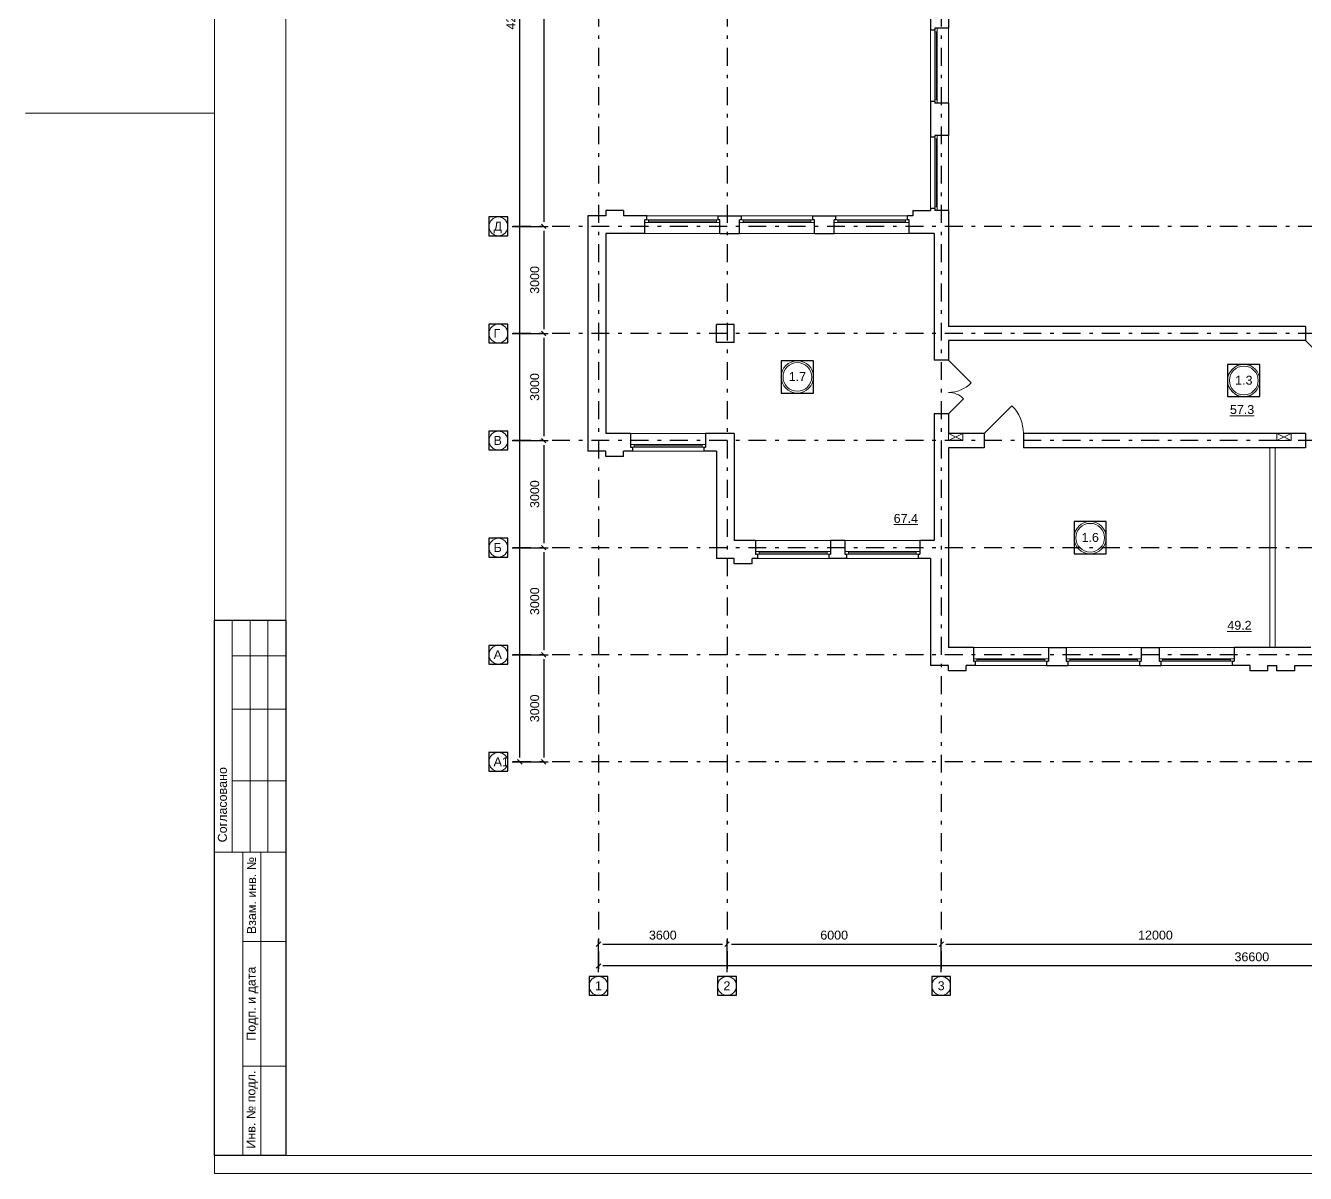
# Model space of a CAD drawing. Header units: metres. Extents: x -5.3 to 89.4, y -5.3 to 64.7.
# Drawn here: x -5.29 to 30.56, y 0 to 32.15 of the extents above; entities that cross this region are included whole.
import ezdxf
from ezdxf.enums import TextEntityAlignment as Align

# ---------------------------------------------------------------- set-up
doc = ezdxf.new("R2010")
doc.units = ezdxf.units.M
doc.header["$MEASUREMENT"] = 0
doc.linetypes.add('( Dashdot )', pattern=[1.001, 0.5, -0.25, 0.001, -0.25])
doc.layers.get('DEFPOINTS').update_dxf_attribs({"lineweight": 0})
doc.layers.add('Level 50', color=7, linetype='Continuous', lineweight=0)
doc.layers.add('Level 63', color=7, linetype='Continuous', lineweight=0)
doc.layers.add('YOLO_STAMP', color=1, linetype='Continuous')
doc.layers.add('YOLO_TABLE', color=1, linetype='Continuous')
doc.styles.add('Standard_0', font='arial.ttf')
doc.styles.add('Style-Arial', font='arial.ttf')
doc.dimstyles.get("Standard").update_dxf_attribs({"dimtxt": 0.00018, "dimasz": 0.00018, "dimexe": 0.0002, "dimexo": 0.0625, "dimgap": 9e-05, "dimtad": 0, "dimtih": 1, "dimtoh": 1, "dimdec": 4, "dimlfac": 1000, "dimzin": 0, "dimdsep": 46, "dimtxsty": 'Standard_0', "dimcen": 9e-05, "dimadec": 0, "dimazin": 0, "dimtfac": 1, "dimtdec": 4, "dimtofl": 0, "dimtmove": 0, "dimatfit": 0, "dimfxl": 0.01, "dimfxlon": 1, "dimtolj": 1, "dimtzin": 0, "dimarcsym": 0})

# ---------------------------------------------------------------- blocks, each defined once
blk = doc.blocks.new('_Oblique-1')
at = {"color": 0, "linetype": 'ByBlock', "lineweight": -2}
blk.add_line((0.5, 0.5), (-0.5, -0.5), dxfattribs=at)
blk = doc.blocks.new('*D24')
at = {"color": 0, "linetype": 'Continuous', "lineweight": -2, "transparency": 16777216}
for p, q in [((10.761, 5.641), (10.761, 6.546)), ((14.361, 5.641), (14.361, 6.546)), ((10.886, 6.421), (14.236, 6.421))]:
    blk.add_line(p, q, dxfattribs=at)
at = {"layer": 'DEFPOINTS', "color": 0, "linetype": 'Continuous', "lineweight": 0, "transparency": 16777216}
for p in [(14.361, 6.421), (10.761, 5.516), (14.361, 5.516)]:
    blk.add_point(p, dxfattribs=at)
at = {"color": 0, "linetype": 'Continuous', "lineweight": -2, "transparency": 16777216, "xscale": 0.125, "yscale": 0.125, "zscale": 0.125, "rotation": 180}
blk.add_blockref('_Oblique-1', (10.761, 6.421), dxfattribs=at)
at = {"color": 0, "linetype": 'Continuous', "lineweight": -2, "transparency": 16777216, "xscale": 0.125, "yscale": 0.125, "zscale": 0.125}
blk.add_blockref('_Oblique-1', (14.361, 6.421), dxfattribs=at)
at = {"color": 0, "linetype": 'Continuous', "lineweight": 0, "transparency": 16777216, "insert": (12.561, 6.674), "char_height": 0.25, "attachment_point": 5, "style": 'Style-Arial'}
blk.add_mtext('\\A1;3600', dxfattribs=at)
blk = doc.blocks.new('*D25')
at = {"color": 0, "linetype": 'Continuous', "lineweight": -2, "transparency": 16777216}
for p, q in [((10.761, 5.641), (10.761, 5.937)), ((47.236, 5.812), (10.886, 5.812)), ((47.361, 5.641), (47.361, 5.937))]:
    blk.add_line(p, q, dxfattribs=at)
at = {"layer": 'DEFPOINTS', "color": 0, "linetype": 'Continuous', "lineweight": 0, "transparency": 16777216}
for p in [(10.761, 5.812), (10.761, 5.516), (47.361, 5.516)]:
    blk.add_point(p, dxfattribs=at)
at = {"color": 0, "linetype": 'Continuous', "lineweight": -2, "transparency": 16777216, "xscale": 0.125, "yscale": 0.125, "zscale": 0.125, "rotation": 180}
blk.add_blockref('_Oblique-1', (10.761, 5.812), dxfattribs=at)
at = {"color": 0, "linetype": 'Continuous', "lineweight": -2, "transparency": 16777216, "xscale": 0.125, "yscale": 0.125, "zscale": 0.125}
blk.add_blockref('_Oblique-1', (47.361, 5.812), dxfattribs=at)
at = {"color": 0, "linetype": 'Continuous', "lineweight": 0, "transparency": 16777216, "insert": (29.061, 6.065), "char_height": 0.25, "attachment_point": 5, "style": 'Style-Arial'}
blk.add_mtext('\\A1;36600', dxfattribs=at)
blk = doc.blocks.new('*D27')
at = {"color": 0, "linetype": 'Continuous', "lineweight": -2, "transparency": 16777216}
for p, q in [((8.344, 53.528), (8.682, 53.528)), ((8.557, 11.653), (8.557, 53.403)), ((8.344, 11.528), (8.682, 11.528))]:
    blk.add_line(p, q, dxfattribs=at)
at = {"layer": 'DEFPOINTS', "color": 0, "linetype": 'Continuous', "lineweight": 0, "transparency": 16777216}
for p in [(8.219, 53.528), (8.557, 53.528), (8.219, 11.528)]:
    blk.add_point(p, dxfattribs=at)
at = {"color": 0, "linetype": 'Continuous', "lineweight": -2, "transparency": 16777216, "xscale": 0.125, "yscale": 0.125, "zscale": 0.125}
for p, rotation in [((8.557, 53.528), 90), ((8.557, 11.528), 270)]:
    blk.add_blockref('_Oblique-1', p, dxfattribs=dict(at, rotation=rotation))
at = {"color": 0, "linetype": 'Continuous', "lineweight": 0, "transparency": 16777216, "insert": (8.304, 32.528), "char_height": 0.25, "attachment_point": 5, "rotation": 90, "style": 'Style-Arial'}
blk.add_mtext('\\A1;42000', dxfattribs=at)
blk = doc.blocks.new('*D114')
at = {"color": 0, "linetype": 'Continuous', "lineweight": -2, "transparency": 16777216}
for p, q in [((14.361, 5.641), (14.361, 6.546)), ((20.361, 5.641), (20.361, 6.546)), ((14.486, 6.421), (20.236, 6.421))]:
    blk.add_line(p, q, dxfattribs=at)
at = {"layer": 'DEFPOINTS', "color": 0, "linetype": 'Continuous', "lineweight": 0, "transparency": 16777216}
for p in [(20.361, 6.421), (14.361, 5.516), (20.361, 5.516)]:
    blk.add_point(p, dxfattribs=at)
at = {"color": 0, "linetype": 'Continuous', "lineweight": -2, "transparency": 16777216, "xscale": 0.125, "yscale": 0.125, "zscale": 0.125, "rotation": 180}
blk.add_blockref('_Oblique-1', (14.361, 6.421), dxfattribs=at)
at = {"color": 0, "linetype": 'Continuous', "lineweight": -2, "transparency": 16777216, "xscale": 0.125, "yscale": 0.125, "zscale": 0.125}
blk.add_blockref('_Oblique-1', (20.361, 6.421), dxfattribs=at)
at = {"color": 0, "linetype": 'Continuous', "lineweight": 0, "transparency": 16777216, "insert": (17.361, 6.674), "char_height": 0.25, "attachment_point": 5, "style": 'Style-Arial'}
blk.add_mtext('\\A1;6000', dxfattribs=at)
blk = doc.blocks.new('*D119')
at = {"color": 0, "linetype": 'Continuous', "lineweight": -2, "transparency": 16777216}
for p, q in [((20.361, 5.641), (20.361, 6.546)), ((32.361, 5.641), (32.361, 6.546)), ((20.486, 6.421), (32.236, 6.421))]:
    blk.add_line(p, q, dxfattribs=at)
at = {"layer": 'DEFPOINTS', "color": 0, "linetype": 'Continuous', "lineweight": 0, "transparency": 16777216}
for p in [(32.361, 6.421), (20.361, 5.516), (32.361, 5.516)]:
    blk.add_point(p, dxfattribs=at)
at = {"color": 0, "linetype": 'Continuous', "lineweight": -2, "transparency": 16777216, "xscale": 0.125, "yscale": 0.125, "zscale": 0.125, "rotation": 180}
blk.add_blockref('_Oblique-1', (20.361, 6.421), dxfattribs=at)
at = {"color": 0, "linetype": 'Continuous', "lineweight": -2, "transparency": 16777216, "xscale": 0.125, "yscale": 0.125, "zscale": 0.125}
blk.add_blockref('_Oblique-1', (32.361, 6.421), dxfattribs=at)
at = {"color": 0, "linetype": 'Continuous', "lineweight": 0, "transparency": 16777216, "insert": (26.361, 6.674), "char_height": 0.25, "attachment_point": 5, "style": 'Style-Arial'}
blk.add_mtext('\\A1;12000', dxfattribs=at)
blk = doc.blocks.new('*D124')
at = {"color": 0, "linetype": 'Continuous', "lineweight": -2, "transparency": 16777216}
for p, q in [((8.344, 47.528), (9.351, 47.528)), ((9.226, 47.403), (9.226, 26.653)), ((8.344, 26.528), (9.351, 26.528))]:
    blk.add_line(p, q, dxfattribs=at)
at = {"layer": 'DEFPOINTS', "color": 0, "linetype": 'Continuous', "lineweight": 0, "transparency": 16777216}
for p in [(8.219, 47.528), (8.219, 26.528), (9.226, 26.528)]:
    blk.add_point(p, dxfattribs=at)
at = {"color": 0, "linetype": 'Continuous', "lineweight": -2, "transparency": 16777216, "xscale": 0.125, "yscale": 0.125, "zscale": 0.125}
for p, rotation in [((9.226, 47.528), 90), ((9.226, 26.528), 270)]:
    blk.add_blockref('_Oblique-1', p, dxfattribs=dict(at, rotation=rotation))
at = {"color": 0, "linetype": 'Continuous', "lineweight": 0, "transparency": 16777216, "insert": (8.974, 37.028), "char_height": 0.25, "attachment_point": 5, "rotation": 90, "style": 'Style-Arial'}
blk.add_mtext('\\A1;21000', dxfattribs=at)
blk = doc.blocks.new('*D125')
at = {"color": 0, "linetype": 'Continuous', "lineweight": -2, "transparency": 16777216}
for p, q in [((8.344, 26.528), (9.351, 26.528)), ((9.226, 26.403), (9.226, 23.653)), ((8.344, 23.528), (9.351, 23.528))]:
    blk.add_line(p, q, dxfattribs=at)
at = {"layer": 'DEFPOINTS', "color": 0, "linetype": 'Continuous', "lineweight": 0, "transparency": 16777216}
for p in [(8.219, 26.528), (8.219, 23.528), (9.226, 23.528)]:
    blk.add_point(p, dxfattribs=at)
at = {"color": 0, "linetype": 'Continuous', "lineweight": -2, "transparency": 16777216, "xscale": 0.125, "yscale": 0.125, "zscale": 0.125}
for p, rotation in [((9.226, 26.528), 90), ((9.226, 23.528), 270)]:
    blk.add_blockref('_Oblique-1', p, dxfattribs=dict(at, rotation=rotation))
at = {"color": 0, "linetype": 'Continuous', "lineweight": 0, "transparency": 16777216, "insert": (8.974, 25.028), "char_height": 0.25, "attachment_point": 5, "rotation": 90, "style": 'Style-Arial'}
blk.add_mtext('\\A1;3000', dxfattribs=at)
blk = doc.blocks.new('*D126')
at = {"color": 0, "linetype": 'Continuous', "lineweight": -2, "transparency": 16777216}
for p, q in [((8.344, 23.528), (9.351, 23.528)), ((9.226, 23.403), (9.226, 20.653)), ((8.344, 20.528), (9.351, 20.528))]:
    blk.add_line(p, q, dxfattribs=at)
at = {"layer": 'DEFPOINTS', "color": 0, "linetype": 'Continuous', "lineweight": 0, "transparency": 16777216}
for p in [(8.219, 23.528), (8.219, 20.528), (9.226, 20.528)]:
    blk.add_point(p, dxfattribs=at)
at = {"color": 0, "linetype": 'Continuous', "lineweight": -2, "transparency": 16777216, "xscale": 0.125, "yscale": 0.125, "zscale": 0.125}
for p, rotation in [((9.226, 23.528), 90), ((9.226, 20.528), 270)]:
    blk.add_blockref('_Oblique-1', p, dxfattribs=dict(at, rotation=rotation))
at = {"color": 0, "linetype": 'Continuous', "lineweight": 0, "transparency": 16777216, "insert": (8.974, 22.028), "char_height": 0.25, "attachment_point": 5, "rotation": 90, "style": 'Style-Arial'}
blk.add_mtext('\\A1;3000', dxfattribs=at)
blk = doc.blocks.new('*D127')
at = {"color": 0, "linetype": 'Continuous', "lineweight": -2, "transparency": 16777216}
for p, q in [((8.344, 20.528), (9.351, 20.528)), ((9.226, 20.403), (9.226, 17.653)), ((8.344, 17.528), (9.351, 17.528))]:
    blk.add_line(p, q, dxfattribs=at)
at = {"layer": 'DEFPOINTS', "color": 0, "linetype": 'Continuous', "lineweight": 0, "transparency": 16777216}
for p in [(8.219, 20.528), (8.219, 17.528), (9.226, 17.528)]:
    blk.add_point(p, dxfattribs=at)
at = {"color": 0, "linetype": 'Continuous', "lineweight": -2, "transparency": 16777216, "xscale": 0.125, "yscale": 0.125, "zscale": 0.125}
for p, rotation in [((9.226, 20.528), 90), ((9.226, 17.528), 270)]:
    blk.add_blockref('_Oblique-1', p, dxfattribs=dict(at, rotation=rotation))
at = {"color": 0, "linetype": 'Continuous', "lineweight": 0, "transparency": 16777216, "insert": (8.974, 19.028), "char_height": 0.25, "attachment_point": 5, "rotation": 90, "style": 'Style-Arial'}
blk.add_mtext('\\A1;3000', dxfattribs=at)
blk = doc.blocks.new('*D128')
at = {"color": 0, "linetype": 'Continuous', "lineweight": -2, "transparency": 16777216}
for p, q in [((8.344, 17.528), (9.351, 17.528)), ((9.226, 17.403), (9.226, 14.653)), ((8.344, 14.528), (9.351, 14.528))]:
    blk.add_line(p, q, dxfattribs=at)
at = {"layer": 'DEFPOINTS', "color": 0, "linetype": 'Continuous', "lineweight": 0, "transparency": 16777216}
for p in [(8.219, 17.528), (8.219, 14.528), (9.226, 14.528)]:
    blk.add_point(p, dxfattribs=at)
at = {"color": 0, "linetype": 'Continuous', "lineweight": -2, "transparency": 16777216, "xscale": 0.125, "yscale": 0.125, "zscale": 0.125}
for p, rotation in [((9.226, 17.528), 90), ((9.226, 14.528), 270)]:
    blk.add_blockref('_Oblique-1', p, dxfattribs=dict(at, rotation=rotation))
at = {"color": 0, "linetype": 'Continuous', "lineweight": 0, "transparency": 16777216, "insert": (8.974, 16.028), "char_height": 0.25, "attachment_point": 5, "rotation": 90, "style": 'Style-Arial'}
blk.add_mtext('\\A1;3000', dxfattribs=at)
blk = doc.blocks.new('*D129')
at = {"color": 0, "linetype": 'Continuous', "lineweight": -2, "transparency": 16777216}
for p, q in [((8.344, 14.528), (9.351, 14.528)), ((9.226, 14.403), (9.226, 11.653)), ((8.344, 11.528), (9.351, 11.528))]:
    blk.add_line(p, q, dxfattribs=at)
at = {"layer": 'DEFPOINTS', "color": 0, "linetype": 'Continuous', "lineweight": 0, "transparency": 16777216}
for p in [(8.219, 14.528), (8.219, 11.528), (9.226, 11.528)]:
    blk.add_point(p, dxfattribs=at)
at = {"color": 0, "linetype": 'Continuous', "lineweight": -2, "transparency": 16777216, "xscale": 0.125, "yscale": 0.125, "zscale": 0.125}
for p, rotation in [((9.226, 14.528), 90), ((9.226, 11.528), 270)]:
    blk.add_blockref('_Oblique-1', p, dxfattribs=dict(at, rotation=rotation))
at = {"color": 0, "linetype": 'Continuous', "lineweight": 0, "transparency": 16777216, "insert": (8.974, 13.028), "char_height": 0.25, "attachment_point": 5, "rotation": 90, "style": 'Style-Arial'}
blk.add_mtext('\\A1;3000', dxfattribs=at)

msp = doc.modelspace()

# ---------------------------------------------------------------- linework, layer by layer
at = {"color": 7, "linetype": 'Continuous', "lineweight": 0}
for p, q in [((-0.00002577, -0.00001004), (-0.00002577, 59.39998996)), ((20.0608708, 32.02774686), (20.0608708, 30.02774686)), ((20.2158708, 31.97774686), (20.2158708, 30.07774686)), ((20.5608708, 32.07774686), (20.5608708, 29.97774686)), ((-0.00002577, 29.69998996), (-5.28751308, 29.69998996)), ((20.5608708, 29.07774686), (20.5608708, 26.97774686)), ((20.0608708, 29.02774686), (20.0608708, 27.02774686)), ((20.2158708, 28.97774686), (20.2158708, 27.07774686)), ((14.1108708, 26.82774686), (12.1108708, 26.82774686)), ((14.0608708, 26.67274686), (12.1608708, 26.67274686)), ((16.7608708, 26.82774686), (14.7608708, 26.82774686)), ((16.7108708, 26.67274686), (14.8108708, 26.67274686)), ((19.4108708, 26.82774686), (17.4108708, 26.82774686)), ((19.3608708, 26.67274686), (17.4608708, 26.67274686)), ((14.1608708, 26.32774686), (12.0608708, 26.32774686)), ((16.8108708, 26.32774686), (14.7108708, 26.32774686)), ((19.4608708, 26.32774686), (17.3608708, 26.32774686)), ((11.6608708, 20.72774686), (13.7608708, 20.72774686)), ((11.7108708, 20.22774686), (13.7108708, 20.22774686)), ((11.7608708, 20.38274686), (13.6608708, 20.38274686)), ((15.1608708, 17.72774686), (17.2608708, 17.72774686)), ((17.6608708, 17.72774686), (19.7608708, 17.72774686)), ((15.2108708, 17.22774686), (17.2108708, 17.22774686)), ((15.2608708, 17.38274686), (17.1608708, 17.38274686)), ((17.7108708, 17.22774686), (19.7108708, 17.22774686)), ((17.7608708, 17.38274686), (19.6608708, 17.38274686)), ((21.2608708, 14.72774686), (23.3608708, 14.72774686)), ((23.8608708, 14.72774686), (25.9608708, 14.72774686)), ((26.4608708, 14.72774686), (28.5608708, 14.72774686)), ((21.3608708, 14.38274686), (23.2608708, 14.38274686)), ((23.9608708, 14.38274686), (25.8608708, 14.38274686)), ((26.5608708, 14.38274686), (28.4608708, 14.38274686)), ((21.3108708, 14.22774686), (23.3108708, 14.22774686)), ((23.9108708, 14.22774686), (25.9108708, 14.22774686)), ((26.5108708, 14.22774686), (28.5108708, 14.22774686)), ((84.09997423, -0.00001004), (-0.00002577, -0.00001004))]:
    msp.add_line(p, q, dxfattribs=at)
at = {"color": 1, "linetype": '( Dashdot )'}
for p, q in [((10.7608708, 53.52774686), (10.7608708, 5.51586884)), ((14.3608708, 53.52774686), (14.3608708, 5.51586884)), ((20.3608708, 53.52774686), (20.3608708, 5.51586884)), ((47.3608708, 26.52774686), (8.21893549, 26.52774686)), ((47.3608708, 23.52774686), (8.21893549, 23.52774686)), ((47.3608708, 20.52774686), (8.21893549, 20.52774686)), ((47.3608708, 17.52774686), (8.21893549, 17.52774686)), ((47.3608708, 14.52774686), (8.21893549, 14.52774686)), ((47.3608708, 11.52774686), (8.21893549, 11.52774686))]:
    msp.add_line(p, q, dxfattribs=at)
at = {"color": 7, "linetype": 'Continuous', "lineweight": 30}
for p, q in [((20.0608708, 33.02774686), (20.0608708, 32.02774686)), ((20.5608708, 32.97774686), (20.5608708, 32.07774686)), ((20.1808708, 32.02774686), (20.0608708, 32.02774686)), ((20.5608708, 32.07774686), (20.1808708, 32.07774686)), ((20.1808708, 32.07774686), (20.1808708, 32.02774686)), ((20.1808708, 30.02774686), (20.0608708, 30.02774686)), ((20.0608708, 30.02774686), (20.0608708, 29.02774686)), ((20.1808708, 30.02774686), (20.1808708, 29.97774686)), ((20.5608708, 29.97774686), (20.1808708, 29.97774686)), ((20.5608708, 29.97774686), (20.5608708, 29.07774686)), ((20.5608708, 29.07774686), (20.1808708, 29.07774686)), ((20.1808708, 29.07774686), (20.1808708, 29.02774686)), ((20.1808708, 29.02774686), (20.0608708, 29.02774686)), ((10.9608708, 26.97774686), (10.9608708, 26.82774686)), ((11.4608708, 26.97774686), (10.9608708, 26.97774686)), ((11.4608708, 26.97774686), (11.4608708, 26.82774686)), ((19.5608708, 26.97774686), (20.0608708, 26.97774686)), ((19.5608708, 26.97774686), (19.5608708, 26.82774686)), ((20.0608708, 27.02774686), (20.0608708, 26.97774686)), ((20.1808708, 27.02774686), (20.0608708, 27.02774686)), ((20.1808708, 27.02774686), (20.1808708, 26.97774686)), ((20.5608708, 26.97774686), (20.1808708, 26.97774686)), ((20.5608708, 26.97774686), (20.5608708, 23.72774686)), ((10.4608708, 26.82774686), (10.4608708, 20.22774686)), ((10.9608708, 26.82774686), (10.4608708, 26.82774686)), ((12.1108708, 26.82774686), (11.4608708, 26.82774686)), ((12.0608708, 26.32774686), (12.0608708, 26.70774686)), ((12.1108708, 26.70774686), (12.0608708, 26.70774686)), ((12.1108708, 26.70774686), (12.1108708, 26.82774686)), ((14.1108708, 26.70774686), (14.1108708, 26.82774686)), ((14.1108708, 26.82774686), (14.7608708, 26.82774686)), ((14.1608708, 26.70774686), (14.1108708, 26.70774686)), ((14.1608708, 26.32774686), (14.1608708, 26.70774686)), ((14.7108708, 26.32774686), (14.7108708, 26.70774686)), ((14.7608708, 26.70774686), (14.7108708, 26.70774686)), ((14.7608708, 26.70774686), (14.7608708, 26.82774686)), ((16.7608708, 26.70774686), (16.7608708, 26.82774686)), ((16.7608708, 26.82774686), (17.4108708, 26.82774686)), ((16.8108708, 26.70774686), (16.7608708, 26.70774686)), ((16.8108708, 26.32774686), (16.8108708, 26.70774686)), ((17.3608708, 26.32774686), (17.3608708, 26.70774686)), ((17.4108708, 26.70774686), (17.3608708, 26.70774686)), ((17.4108708, 26.70774686), (17.4108708, 26.82774686)), ((19.5608708, 26.82774686), (19.4108708, 26.82774686)), ((19.4108708, 26.70774686), (19.4108708, 26.82774686)), ((19.4608708, 26.70774686), (19.4108708, 26.70774686)), ((19.4608708, 26.32774686), (19.4608708, 26.70774686)), ((10.9608708, 26.32774686), (10.9608708, 20.72774686)), ((12.0608708, 26.32774686), (10.9608708, 26.32774686)), ((14.1608708, 26.32774686), (14.7108708, 26.32774686)), ((16.8108708, 26.32774686), (17.3608708, 26.32774686)), ((20.1608708, 26.32774686), (19.4608708, 26.32774686)), ((20.1608708, 26.32774686), (20.1608708, 22.77774686)), ((14.0608708, 23.27774686), (14.0608708, 23.77774686)), ((14.5608708, 23.77774686), (14.0608708, 23.77774686)), ((14.5608708, 23.27774686), (14.5608708, 23.77774686)), ((30.5608708, 23.72774686), (20.5608708, 23.72774686)), ((30.5608708, 23.72774686), (30.5608708, 23.32774686)), ((30.5608708, 23.32774686), (20.5608708, 23.32774686)), ((20.5608708, 23.32774686), (20.5608708, 22.77774686)), ((14.5608708, 23.27774686), (14.0608708, 23.27774686)), ((20.5608708, 22.77774686), (20.1608708, 22.77774686)), ((20.5608708, 21.27774686), (20.1608708, 21.27774686)), ((20.1608708, 21.27774686), (20.1608708, 17.72774686)), ((20.5608708, 21.27774686), (20.5608708, 20.72774686)), ((11.6608708, 20.72774686), (10.9608708, 20.72774686)), ((11.6608708, 20.72774686), (11.6608708, 20.34774686)), ((14.5608708, 20.72774686), (13.7608708, 20.72774686)), ((13.7608708, 20.72774686), (13.7608708, 20.34774686)), ((14.5608708, 20.72774686), (14.5608708, 17.72774686)), ((21.5608708, 20.72774686), (20.5608708, 20.72774686)), ((21.5608708, 20.72774686), (21.5608708, 20.32774686)), ((22.6608708, 20.72774686), (22.6608708, 20.32774686)), ((30.5608708, 20.72774686), (22.6608708, 20.72774686)), ((30.5608708, 20.72774686), (30.5608708, 20.32774686)), ((10.9608708, 20.22774686), (10.4608708, 20.22774686)), ((10.9608708, 20.07774686), (10.9608708, 20.22774686)), ((11.4608708, 20.07774686), (10.9608708, 20.07774686)), ((11.4608708, 20.07774686), (11.4608708, 20.22774686)), ((11.7108708, 20.22774686), (11.4608708, 20.22774686)), ((11.6608708, 20.34774686), (11.7108708, 20.34774686)), ((11.7108708, 20.34774686), (11.7108708, 20.22774686)), ((13.7108708, 20.34774686), (13.7108708, 20.22774686)), ((13.7108708, 20.34774686), (13.7608708, 20.34774686)), ((14.0608708, 20.22774686), (13.7108708, 20.22774686)), ((14.0608708, 20.22774686), (14.0608708, 17.22774686)), ((20.5608708, 20.32774686), (20.5608708, 14.72774686)), ((21.5608708, 20.32774686), (20.5608708, 20.32774686)), ((30.5608708, 20.32774686), (22.6608708, 20.32774686)), ((15.1608708, 17.72774686), (14.5608708, 17.72774686)), ((15.1608708, 17.72774686), (15.1608708, 17.34774686)), ((17.2608708, 17.72774686), (17.2608708, 17.34774686)), ((17.6608708, 17.72774686), (17.2608708, 17.72774686)), ((17.6608708, 17.72774686), (17.6608708, 17.34774686)), ((20.1608708, 17.72774686), (19.7608708, 17.72774686)), ((19.7608708, 17.72774686), (19.7608708, 17.34774686)), ((14.5608708, 17.22774686), (14.0608708, 17.22774686)), ((14.5608708, 17.07774686), (14.5608708, 17.22774686)), ((15.0608708, 17.07774686), (15.0608708, 17.22774686)), ((15.2108708, 17.22774686), (15.0608708, 17.22774686)), ((15.1608708, 17.34774686), (15.2108708, 17.34774686)), ((15.2108708, 17.34774686), (15.2108708, 17.22774686)), ((17.2108708, 17.34774686), (17.2108708, 17.22774686)), ((17.2108708, 17.34774686), (17.2608708, 17.34774686)), ((17.7108708, 17.22774686), (17.2108708, 17.22774686)), ((17.6608708, 17.34774686), (17.7108708, 17.34774686)), ((17.7108708, 17.34774686), (17.7108708, 17.22774686)), ((19.7108708, 17.34774686), (19.7108708, 17.22774686)), ((19.7108708, 17.34774686), (19.7608708, 17.34774686)), ((20.0608708, 17.22774686), (19.7108708, 17.22774686)), ((20.0608708, 17.22774686), (20.0608708, 14.22774686)), ((15.0608708, 17.07774686), (14.5608708, 17.07774686)), ((21.2608708, 14.72774686), (20.5608708, 14.72774686)), ((21.2608708, 14.72774686), (21.2608708, 14.34774686)), ((23.3608708, 14.72774686), (23.3608708, 14.34774686)), ((23.3608708, 14.72774686), (23.8608708, 14.72774686)), ((23.8608708, 14.72774686), (23.8608708, 14.34774686)), ((25.9608708, 14.72774686), (25.9608708, 14.34774686)), ((25.9608708, 14.72774686), (26.4608708, 14.72774686)), ((26.4608708, 14.72774686), (26.4608708, 14.34774686)), ((28.5608708, 14.72774686), (28.5608708, 14.34774686)), ((30.7108708, 14.72774686), (28.5608708, 14.72774686)), ((21.2608708, 14.34774686), (21.3108708, 14.34774686)), ((21.3108708, 14.34774686), (21.3108708, 14.22774686)), ((23.3108708, 14.34774686), (23.3108708, 14.22774686)), ((23.3108708, 14.34774686), (23.3608708, 14.34774686)), ((23.8608708, 14.34774686), (23.9108708, 14.34774686)), ((23.9108708, 14.34774686), (23.9108708, 14.22774686)), ((25.9108708, 14.34774686), (25.9108708, 14.22774686)), ((25.9108708, 14.34774686), (25.9608708, 14.34774686)), ((26.4608708, 14.34774686), (26.5108708, 14.34774686)), ((26.5108708, 14.34774686), (26.5108708, 14.22774686)), ((28.5108708, 14.34774686), (28.5108708, 14.22774686)), ((28.5108708, 14.34774686), (28.5608708, 14.34774686)), ((20.5608708, 14.22774686), (20.0608708, 14.22774686)), ((20.5608708, 14.07774686), (20.5608708, 14.22774686)), ((21.0608708, 14.07774686), (20.5608708, 14.07774686)), ((21.0608708, 14.07774686), (21.0608708, 14.22774686)), ((21.3108708, 14.22774686), (21.0608708, 14.22774686)), ((23.3108708, 14.22774686), (23.9108708, 14.22774686)), ((25.9108708, 14.22774686), (26.5108708, 14.22774686)), ((29.0108708, 14.22774686), (28.5108708, 14.22774686)), ((29.0108708, 14.07774686), (29.0108708, 14.22774686)), ((29.5108708, 14.07774686), (29.0108708, 14.07774686)), ((29.5108708, 14.07774686), (29.5108708, 14.22774686)), ((29.5108708, 14.22774686), (29.7608708, 14.22774686)), ((29.7608708, 14.07774686), (29.7608708, 14.22774686)), ((30.2608708, 14.07774686), (29.7608708, 14.07774686)), ((30.2608708, 14.07774686), (30.2608708, 14.22774686)), ((30.2608708, 14.22774686), (30.7608708, 14.22774686))]:
    msp.add_line(p, q, dxfattribs=at)
at = {"color": 7, "linetype": 'Continuous', "lineweight": 13}
for p, q in [((30.5608708, 23.32774686), (31.33868826, 22.5499294)), ((20.5608708, 22.77774686), (21.1972669, 22.14135076)), ((20.5608708, 21.27774686), (20.98513487, 21.70201093)), ((21.5608708, 20.72774686), (22.33868826, 21.50556432)), ((20.5608708, 20.72774686), (20.9608708, 20.52774686)), ((20.9608708, 20.72774686), (20.5608708, 20.52774686)), ((29.7608708, 20.72774686), (30.1608708, 20.52774686)), ((30.1608708, 20.72774686), (29.7608708, 20.52774686)), ((29.5608708, 20.32774686), (29.5608708, 14.72774686)), ((29.7108708, 20.32774686), (29.7108708, 14.72774686))]:
    msp.add_line(p, q, dxfattribs=at)
at = {"color": 7, "linetype": 'Continuous', "lineweight": 13, "flags": 128}
for points in [[(20.2508708, 32.07774686), (20.2508708, 31.97774686), (20.1808708, 31.97774686), (20.1808708, 32.07774686), (20.2508708, 32.07774686)], [(20.2508708, 30.07774686), (20.2508708, 29.97774686), (20.1808708, 29.97774686), (20.1808708, 30.07774686), (20.2508708, 30.07774686)], [(20.2508708, 29.07774686), (20.2508708, 28.97774686), (20.1808708, 28.97774686), (20.1808708, 29.07774686), (20.2508708, 29.07774686)], [(20.2508708, 27.07774686), (20.2508708, 26.97774686), (20.1808708, 26.97774686), (20.1808708, 27.07774686), (20.2508708, 27.07774686)], [(12.1608708, 26.63774686), (12.0608708, 26.63774686), (12.0608708, 26.70774686), (12.1608708, 26.70774686), (12.1608708, 26.63774686)], [(14.1608708, 26.63774686), (14.0608708, 26.63774686), (14.0608708, 26.70774686), (14.1608708, 26.70774686), (14.1608708, 26.63774686)], [(14.8108708, 26.63774686), (14.7108708, 26.63774686), (14.7108708, 26.70774686), (14.8108708, 26.70774686), (14.8108708, 26.63774686)], [(16.8108708, 26.63774686), (16.7108708, 26.63774686), (16.7108708, 26.70774686), (16.8108708, 26.70774686), (16.8108708, 26.63774686)], [(17.4608708, 26.63774686), (17.3608708, 26.63774686), (17.3608708, 26.70774686), (17.4608708, 26.70774686), (17.4608708, 26.63774686)], [(19.4608708, 26.63774686), (19.3608708, 26.63774686), (19.3608708, 26.70774686), (19.4608708, 26.70774686), (19.4608708, 26.63774686)], [(20.5608708, 20.72774686), (20.5608708, 20.52774686), (20.9608708, 20.52774686), (20.9608708, 20.72774686), (20.5608708, 20.72774686)], [(29.7608708, 20.72774686), (29.7608708, 20.52774686), (30.1608708, 20.52774686), (30.1608708, 20.72774686), (29.7608708, 20.72774686)], [(11.6608708, 20.41774686), (11.7608708, 20.41774686), (11.7608708, 20.34774686), (11.6608708, 20.34774686), (11.6608708, 20.41774686)], [(13.6608708, 20.41774686), (13.7608708, 20.41774686), (13.7608708, 20.34774686), (13.6608708, 20.34774686), (13.6608708, 20.41774686)], [(15.1608708, 17.41774686), (15.2608708, 17.41774686), (15.2608708, 17.34774686), (15.1608708, 17.34774686), (15.1608708, 17.41774686)], [(17.1608708, 17.41774686), (17.2608708, 17.41774686), (17.2608708, 17.34774686), (17.1608708, 17.34774686), (17.1608708, 17.41774686)], [(17.6608708, 17.41774686), (17.7608708, 17.41774686), (17.7608708, 17.34774686), (17.6608708, 17.34774686), (17.6608708, 17.41774686)], [(19.6608708, 17.41774686), (19.7608708, 17.41774686), (19.7608708, 17.34774686), (19.6608708, 17.34774686), (19.6608708, 17.41774686)], [(21.2608708, 14.41774686), (21.3608708, 14.41774686), (21.3608708, 14.34774686), (21.2608708, 14.34774686), (21.2608708, 14.41774686)], [(23.2608708, 14.41774686), (23.3608708, 14.41774686), (23.3608708, 14.34774686), (23.2608708, 14.34774686), (23.2608708, 14.41774686)], [(23.8608708, 14.41774686), (23.9608708, 14.41774686), (23.9608708, 14.34774686), (23.8608708, 14.34774686), (23.8608708, 14.41774686)], [(25.8608708, 14.41774686), (25.9608708, 14.41774686), (25.9608708, 14.34774686), (25.8608708, 14.34774686), (25.8608708, 14.41774686)], [(26.4608708, 14.41774686), (26.5608708, 14.41774686), (26.5608708, 14.34774686), (26.4608708, 14.34774686), (26.4608708, 14.41774686)], [(28.4608708, 14.41774686), (28.5608708, 14.41774686), (28.5608708, 14.34774686), (28.4608708, 14.34774686), (28.4608708, 14.41774686)]]:
    msp.add_lwpolyline(points, close=True, dxfattribs=at)
at = {"color": 7, "linetype": 'Continuous', "lineweight": 0, "flags": 128}
for points in [[(20.1808708, 30.07774686), (20.2508708, 30.07774686), (20.2508708, 31.97774686), (20.1808708, 31.97774686), (20.1808708, 30.07774686)], [(20.1808708, 27.07774686), (20.2508708, 27.07774686), (20.2508708, 28.97774686), (20.1808708, 28.97774686), (20.1808708, 27.07774686)], [(12.1608708, 26.70774686), (12.1608708, 26.63774686), (14.0608708, 26.63774686), (14.0608708, 26.70774686), (12.1608708, 26.70774686)], [(14.8108708, 26.70774686), (14.8108708, 26.63774686), (16.7108708, 26.63774686), (16.7108708, 26.70774686), (14.8108708, 26.70774686)], [(17.4608708, 26.70774686), (17.4608708, 26.63774686), (19.3608708, 26.63774686), (19.3608708, 26.70774686), (17.4608708, 26.70774686)], [(13.6608708, 20.34774686), (13.6608708, 20.41774686), (11.7608708, 20.41774686), (11.7608708, 20.34774686), (13.6608708, 20.34774686)], [(17.1608708, 17.34774686), (17.1608708, 17.41774686), (15.2608708, 17.41774686), (15.2608708, 17.34774686), (17.1608708, 17.34774686)], [(19.6608708, 17.34774686), (19.6608708, 17.41774686), (17.7608708, 17.41774686), (17.7608708, 17.34774686), (19.6608708, 17.34774686)], [(23.2608708, 14.34774686), (23.2608708, 14.41774686), (21.3608708, 14.41774686), (21.3608708, 14.34774686), (23.2608708, 14.34774686)], [(25.8608708, 14.34774686), (25.8608708, 14.41774686), (23.9608708, 14.41774686), (23.9608708, 14.34774686), (25.8608708, 14.34774686)], [(28.4608708, 14.34774686), (28.4608708, 14.41774686), (26.5608708, 14.41774686), (26.5608708, 14.34774686), (28.4608708, 14.34774686)]]:
    msp.add_lwpolyline(points, close=True, dxfattribs=at)
at = {"color": 7, "linetype": 'Continuous', "lineweight": 13}
for centre, radius in [((7.95558005, 26.52774686), 0.26335544), ((7.95558005, 23.52774686), 0.26335544), ((16.32999378, 22.31188233), 0.45201344), ((16.32999378, 22.31188233), 0.40201344), ((28.83498054, 22.21112396), 0.45201344), ((28.83498054, 22.21112396), 0.40201344), ((7.95558005, 20.52774686), 0.26335544), ((24.53221016, 17.80770304), 0.45201344), ((24.53221016, 17.80770304), 0.40201344), ((7.95558005, 17.52774686), 0.26335544), ((7.95558005, 14.52774686), 0.26335544), ((7.95558005, 11.52774686), 0.26335544), ((10.7608708, 5.2525134), 0.26335544), ((14.3608708, 5.2525134), 0.26335544), ((20.3608708, 5.2525134), 0.26335544)]:
    msp.add_circle(centre, radius, dxfattribs=at)
at = {"color": 7, "linetype": 'Continuous', "lineweight": 0}
for centre, radius, start, end in [((20.5608708, 22.77774686), 0.9, 270, 315), ((20.5608708, 21.27774686), 0.6, 45, 90), ((21.5608708, 20.72774686), 1.1, 0, 45)]:
    msp.add_arc(centre, radius, start, end, dxfattribs=at)
at = {"layer": 'Level 50', "color": 7, "linetype": 'Continuous', "lineweight": 13}
for p, q in [((1.99997423, 58.89998996), (1.99997423, 0.49998996)), ((83.59997423, 0.49998996), (0.79997423, 0.49998996))]:
    msp.add_line(p, q, dxfattribs=at)
at = {"layer": 'Level 63', "color": 7, "linetype": 'Continuous', "lineweight": 13}
for p, q in [((-0.00002577, 15.49998996), (1.99997423, 15.49998996)), ((-0.00002577, 15.49998996), (-0.00002577, 8.99998996)), ((0.49997423, 15.49998996), (0.49997423, 8.99998996)), ((0.99997423, 15.49998996), (0.99997423, 8.99998996)), ((1.49997423, 15.49998996), (1.49997423, 8.99998996)), ((0.49997423, 14.49998996), (1.99997423, 14.49998996)), ((0.49997423, 12.99998996), (1.99997423, 12.99998996)), ((0.49997423, 10.99998996), (1.99997423, 10.99998996)), ((-0.00002577, 8.99998996), (1.99997423, 8.99998996)), ((0.79997423, 8.99998996), (1.99997423, 8.99998996)), ((1.29997423, 0.49998996), (1.29997423, 8.99998996)), ((0.79997423, 6.49998996), (1.99997423, 6.49998996)), ((0.79997423, 2.99998996), (1.99997423, 2.99998996))]:
    msp.add_line(p, q, dxfattribs=at)
at = {"layer": 'Level 63', "color": 7, "linetype": 'Continuous', "lineweight": 13, "flags": 128}
msp.add_lwpolyline([(0.79997423, 0.49998996), (0.79997423, 8.99998996)], dxfattribs=at)
at = {"layer": 'YOLO_STAMP'}
msp.add_lwpolyline([(-0.00002577, 15.49998996), (1.99997423, 15.49998996), (1.99997423, 0.49998996), (-0.00002577, 0.49998996)], close=True, dxfattribs=at)
at = {"layer": 'YOLO_TABLE'}
for points in [[(7.6922246, 26.26439141), (8.21893549, 26.26439141), (8.21893549, 26.7911023), (7.6922246, 26.7911023)], [(7.6922246, 23.26439141), (8.21893549, 23.26439141), (8.21893549, 23.7911023), (7.6922246, 23.7911023)], [(15.87798034, 21.85986889), (16.78200722, 21.85986889), (16.78200722, 22.76389578), (15.87798034, 22.76389578)], [(28.3829671, 21.75911052), (29.28699399, 21.75911052), (29.28699399, 22.6631374), (28.3829671, 22.6631374)], [(7.6922246, 20.26439141), (8.21893549, 20.26439141), (8.21893549, 20.7911023), (7.6922246, 20.7911023)], [(24.08019672, 17.3556896), (24.9842236, 17.3556896), (24.9842236, 18.25971648), (24.08019672, 18.25971648)], [(7.6922246, 17.26439141), (8.21893549, 17.26439141), (8.21893549, 17.7911023), (7.6922246, 17.7911023)], [(7.6922246, 14.26439141), (8.21893549, 14.26439141), (8.21893549, 14.7911023), (7.6922246, 14.7911023)], [(7.6922246, 11.26439141), (8.21893549, 11.26439141), (8.21893549, 11.7911023), (7.6922246, 11.7911023)], [(10.49751535, 4.98915795), (11.02422624, 4.98915795), (11.02422624, 5.51586884), (10.49751535, 5.51586884)], [(14.09751535, 4.98915795), (14.62422624, 4.98915795), (14.62422624, 5.51586884), (14.09751535, 5.51586884)], [(20.09751535, 4.98915795), (20.62422624, 4.98915795), (20.62422624, 5.51586884), (20.09751535, 5.51586884)]]:
    msp.add_lwpolyline(points, close=True, dxfattribs=at)

# ---------------------------------------------------------------- texts
at = {"color": 7, "linetype": 'Continuous', "lineweight": 30, "style": 'Style-Arial'}
for s, p in [('Д', (7.82148854, 26.65700949)), ('Г', (7.82148854, 23.65700949)), ('В', (7.82148854, 20.65700949)), ('Б', (7.82148854, 17.65700949)), ('А', (7.82148854, 14.65700949)), ('А1', (7.82148854, 11.65700949)), ('1', (10.66117798, 5.38177603)), ('2', (14.26117798, 5.38177603)), ('3', (20.26117798, 5.38177603))]:
    msp.add_text(s, height=0.25, dxfattribs=at).set_placement(p, align=Align.TOP_LEFT)
at = {"color": 7, "linetype": 'Continuous', "lineweight": 13, "style": 'Style-Arial'}
for s, p in [('1.7', (16.08843898, 22.44463197)), ('1.3', (28.59342575, 22.34387359)), ('%%u57.3%%U', (28.44786534, 21.5236791)), ('%%u67.4%%U', (19.02954652, 18.47301458)), ('1.6', (24.29065536, 17.94045268)), ('%%u49.2%%U', (28.37383193, 15.47873172))]:
    msp.add_text(s, height=0.25, dxfattribs=at).set_placement(p, align=Align.TOP_LEFT)
at = {"layer": 'Level 63', "color": 7, "linetype": 'Continuous', "lineweight": 0, "style": 'Style-Arial'}
for s, p in [('Согласовано', (0.22436903, 10.32741183)), ('Взам. инв. №', (1.04265317, 7.78435015)), ('Подп. и дата', (1.02976674, 4.75455646)), ('Инв. № подл.', (1.02530211, 1.78663866))]:
    msp.add_text(s, height=0.25002, rotation=90, dxfattribs=at).set_placement(p, align=Align.MIDDLE_CENTER)

# ---------------------------------------------------------------- dimensions: what is measured, and where the dimension line sits
at = {"color": 5, "linetype": 'Continuous', "lineweight": 0}
for base, p1, p2, angle, picture, middle in [((8.55696678, 53.52774686), (8.21893549, 11.52774686), (8.21893549, 53.52774686), 90, '*D27', (8.30432353, 32.52774686)), ((9.22623046, 26.52774686), (8.21893549, 47.52774686), (8.21893549, 26.52774686), 270, '*D124', (8.97358722, 37.02774686)), ((9.22623046, 23.52774686), (8.21893549, 26.52774686), (8.21893549, 23.52774686), 270, '*D125', (8.97350195, 25.02774686)), ((9.22623046, 20.52774686), (8.21893549, 23.52774686), (8.21893549, 20.52774686), 270, '*D126', (8.97350195, 22.02774686)), ((9.22623046, 17.52774686), (8.21893549, 20.52774686), (8.21893549, 17.52774686), 270, '*D127', (8.97350195, 19.02774686)), ((9.22623046, 14.52774686), (8.21893549, 17.52774686), (8.21893549, 14.52774686), 270, '*D128', (8.97350195, 16.02774686)), ((9.22623046, 11.52774686), (8.21893549, 14.52774686), (8.21893549, 11.52774686), 270, '*D129', (8.97350195, 13.02774686)), ((10.7608708, 5.812469), (47.3608708, 5.51586884), (10.7608708, 5.51586884), 180, '*D25', (29.0608708, 6.06519752))]:
    dim = msp.add_linear_dim(base=base, p1=p1, p2=p2, angle=angle, dimstyle='Standard', override={"dimtxt": 0.25, "dimasz": 0.125, "dimexe": 0.125, "dimexo": 0.125, "dimgap": 0.125, "dimtad": 1, "dimtih": 0, "dimtoh": 0, "dimzin": 11, "dimtxsty": 'Style-Arial', "dimblk": '_Oblique-1', "dimfxlon": 0, "dimfrac": 2, "dimtzin": 11}, dxfattribs=at)
    dim.commit()
    dim.dimension.update_dxf_attribs({"geometry": picture, "text_midpoint": middle})
for base, p1, p2, picture, middle in [((14.3608708, 6.42146893), (10.7608708, 5.51586884), (14.3608708, 5.51586884), '*D24', (12.5608708, 6.67419744)), ((20.3608708, 6.42146893), (14.3608708, 5.51586884), (20.3608708, 5.51586884), '*D114', (17.3608708, 6.67411218)), ((32.3608708, 6.42146893), (20.3608708, 5.51586884), (32.3608708, 5.51586884), '*D119', (26.3608708, 6.67411218))]:
    dim = msp.add_linear_dim(base=base, p1=p1, p2=p2, dimstyle='Standard', override={"dimtxt": 0.25, "dimasz": 0.125, "dimexe": 0.125, "dimexo": 0.125, "dimgap": 0.125, "dimtad": 1, "dimtih": 0, "dimtoh": 0, "dimzin": 11, "dimtxsty": 'Style-Arial', "dimblk": '_Oblique-1', "dimfxlon": 0, "dimfrac": 2, "dimtzin": 11}, dxfattribs=at)
    dim.commit()
    dim.dimension.update_dxf_attribs({"geometry": picture, "text_midpoint": middle})

doc.saveas('drawing.dxf')
